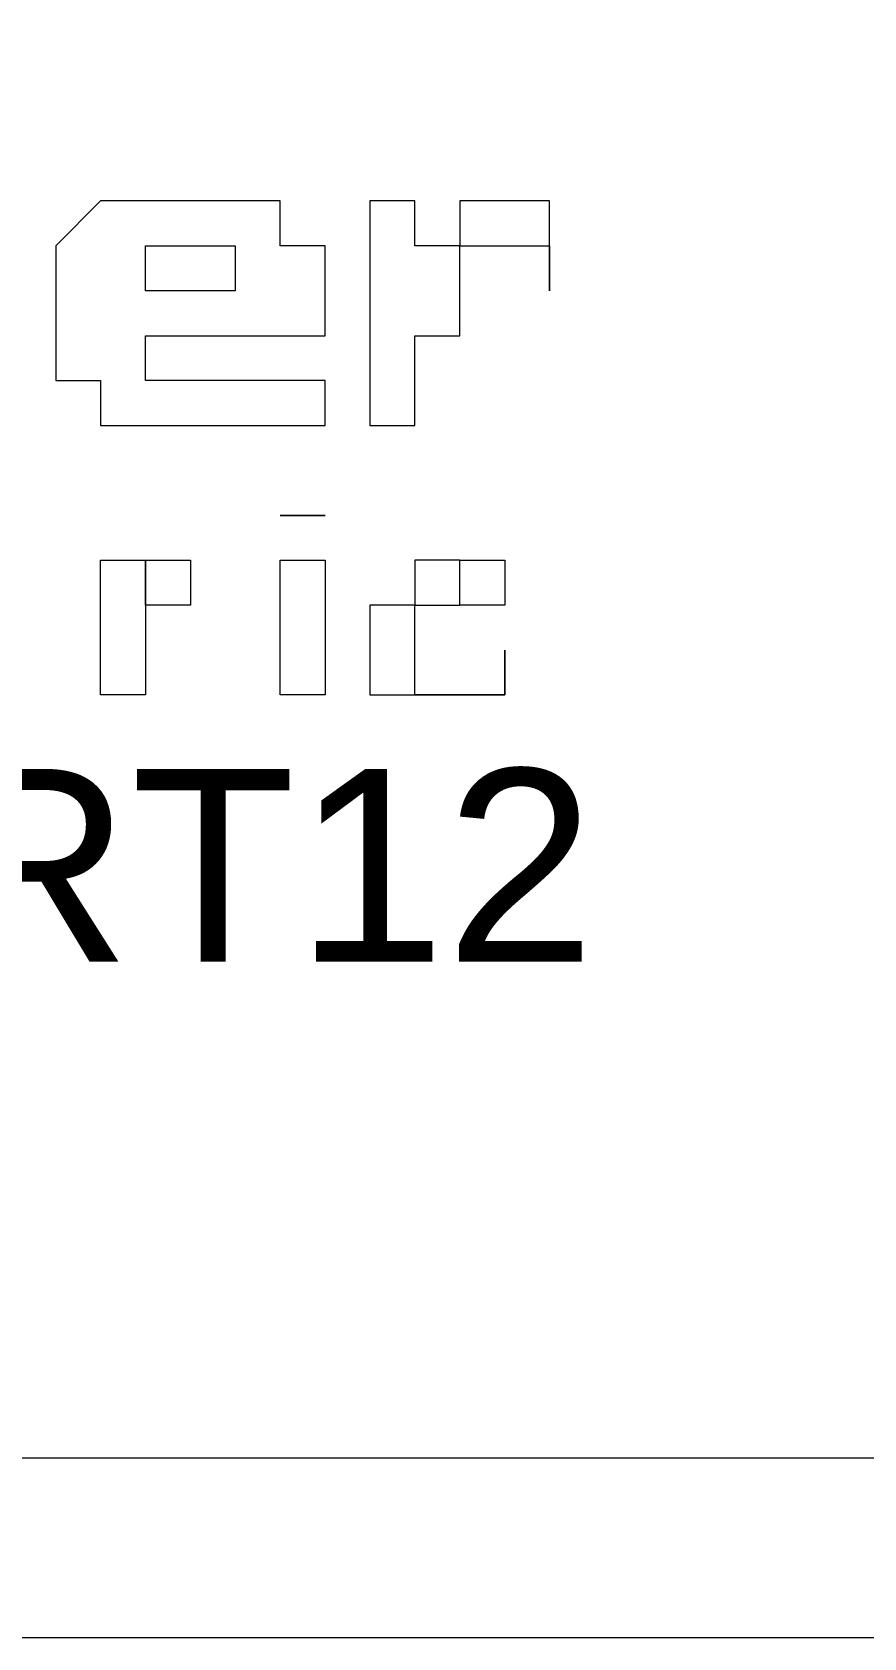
# Model space of a CAD drawing. Header units: millimetres. Extents: x 1004 to 59588, y 686 to 38112.
# Drawn here: x 16422.89 to 16433.79, y 2667.52 to 2688.56 of the extents above; entities that cross this region are included whole.
import ezdxf

# ---------------------------------------------------------------- set-up
doc = ezdxf.new("R2010")
doc.units = ezdxf.units.MM
doc.layers.add('PDF14_Geometry', color=7, linetype='Continuous')
doc.layers.add('PDF14_Text', color=7, linetype='Continuous')
doc.styles.add('PDF Arial', font='arial.ttf')

msp = doc.modelspace()

# ---------------------------------------------------------------- linework, layer by layer
at = {"layer": 'PDF14_Geometry', "lineweight": 0}
for points in [[(16341.433, 2667.519), (16341.433, 2826.931), (16501.433, 2826.931), (16501.433, 2667.519)], [(16343.786, 2669.872), (16343.786, 2824.578), (16498.492, 2824.578), (16498.492, 2669.872)], [(16425.55, 2683.402), (16426.139, 2683.402), (16426.727, 2683.402), (16426.727, 2683.99), (16426.139, 2683.99), (16425.55, 2683.99), (16424.962, 2683.99), (16424.374, 2683.99), (16424.374, 2684.578), (16426.727, 2684.578), (16426.727, 2685.166), (16426.727, 2685.755), (16426.139, 2685.755), (16426.139, 2686.343), (16425.55, 2686.343), (16424.962, 2686.343), (16424.374, 2686.343), (16423.786, 2686.343), (16423.198, 2685.755), (16423.198, 2685.166), (16423.198, 2684.578), (16423.198, 2683.99), (16423.786, 2683.99), (16423.786, 2683.402), (16424.374, 2683.402), (16424.962, 2683.402)], [(16427.903, 2683.402), (16427.903, 2683.99), (16427.903, 2684.578), (16428.492, 2684.578), (16428.492, 2685.166), (16428.492, 2685.755), (16429.08, 2685.755), (16429.668, 2685.755), (16429.668, 2685.166), (16429.668, 2685.755), (16429.668, 2686.343), (16429.08, 2686.343), (16428.492, 2686.343), (16428.492, 2685.755), (16427.903, 2685.755), (16427.903, 2686.343), (16427.315, 2686.343), (16427.315, 2685.755), (16427.315, 2685.166), (16427.315, 2684.578), (16427.315, 2683.99), (16427.315, 2683.402)], [(16425.55, 2685.166), (16424.374, 2685.166), (16424.374, 2685.755), (16424.962, 2685.755), (16425.55, 2685.755)], [(16424.374, 2680.46), (16424.374, 2679.872), (16423.786, 2679.872), (16423.786, 2680.46), (16423.786, 2681.049), (16423.786, 2681.637), (16424.374, 2681.637), (16424.374, 2681.049), (16424.374, 2681.637), (16424.962, 2681.637), (16424.962, 2681.049), (16424.374, 2681.049)], [(16426.727, 2681.637), (16426.727, 2681.049), (16426.727, 2680.46), (16426.727, 2679.872), (16426.139, 2679.872), (16426.139, 2680.46), (16426.139, 2681.049), (16426.139, 2681.637)], [(16428.492, 2681.637), (16427.903, 2681.637), (16427.903, 2681.049), (16427.315, 2681.049), (16427.315, 2680.46), (16427.315, 2679.872), (16427.903, 2679.872), (16428.492, 2679.872), (16429.08, 2679.872), (16429.08, 2680.46), (16429.08, 2679.872), (16428.492, 2679.872), (16427.903, 2679.872), (16427.903, 2680.46), (16427.903, 2681.049), (16428.492, 2681.049)], [(16428.492, 2681.049), (16428.492, 2681.637), (16429.08, 2681.637), (16429.08, 2681.049)]]:
    msp.add_lwpolyline(points, close=True, dxfattribs=at)
for points in [[(16423.786, 2686.343), (16423.786, 2686.343)], [(16423.786, 2686.343), (16423.786, 2686.343)], [(16423.786, 2686.343), (16423.786, 2686.343)], [(16423.786, 2686.343), (16423.786, 2686.343)], [(16423.786, 2686.343), (16423.786, 2686.343)], [(16424.374, 2686.343), (16424.374, 2686.343)], [(16424.374, 2686.343), (16424.374, 2686.343)], [(16424.374, 2686.343), (16424.374, 2686.343)], [(16424.374, 2686.343), (16424.374, 2686.343)], [(16424.374, 2686.343), (16424.374, 2686.343)], [(16424.962, 2686.343), (16424.962, 2686.343)], [(16424.962, 2686.343), (16424.962, 2686.343)], [(16424.962, 2686.343), (16424.962, 2686.343)], [(16424.962, 2686.343), (16424.962, 2686.343)], [(16424.962, 2686.343), (16424.962, 2686.343)], [(16425.55, 2686.343), (16425.55, 2686.343)], [(16425.55, 2686.343), (16425.55, 2686.343)], [(16425.55, 2686.343), (16425.55, 2686.343)], [(16425.55, 2686.343), (16425.55, 2686.343)], [(16425.55, 2686.343), (16425.55, 2686.343)], [(16425.55, 2686.343), (16425.55, 2686.343)], [(16426.139, 2686.343), (16426.139, 2686.343)], [(16426.139, 2686.343), (16426.139, 2686.343)], [(16426.139, 2686.343), (16426.139, 2686.343)], [(16427.315, 2686.343), (16427.315, 2686.343)], [(16427.315, 2686.343), (16427.315, 2686.343)], [(16427.315, 2686.343), (16427.315, 2686.343)], [(16427.903, 2686.343), (16427.903, 2686.343)], [(16427.903, 2686.343), (16427.903, 2686.343)], [(16427.903, 2686.343), (16427.903, 2686.343)], [(16427.903, 2686.343), (16427.903, 2686.343)], [(16427.903, 2686.343), (16427.903, 2686.343)], [(16427.903, 2686.343), (16427.903, 2686.343)], [(16428.492, 2686.343), (16428.492, 2686.343)], [(16428.492, 2686.343), (16428.492, 2686.343)], [(16428.492, 2686.343), (16428.492, 2686.343)], [(16428.492, 2686.343), (16428.492, 2686.343)], [(16428.492, 2686.343), (16428.492, 2686.343)], [(16428.492, 2686.343), (16428.492, 2686.343)], [(16428.492, 2686.343), (16428.492, 2686.343)], [(16428.492, 2686.343), (16428.492, 2686.343)], [(16428.492, 2686.343), (16428.492, 2686.343)], [(16429.08, 2686.343), (16429.08, 2686.343)], [(16429.08, 2686.343), (16429.08, 2686.343)], [(16429.08, 2686.343), (16429.08, 2686.343)], [(16429.08, 2686.343), (16429.08, 2686.343)], [(16429.08, 2686.343), (16429.08, 2686.343)], [(16429.08, 2686.343), (16429.08, 2686.343)], [(16429.08, 2686.343), (16429.08, 2686.343)], [(16429.08, 2686.343), (16429.08, 2686.343)], [(16429.08, 2686.343), (16429.08, 2686.343)], [(16429.668, 2686.343), (16429.668, 2686.343)], [(16429.668, 2686.343), (16429.668, 2686.343)], [(16429.668, 2686.343), (16429.668, 2686.343)], [(16429.668, 2686.343), (16429.668, 2686.343)], [(16429.668, 2686.343), (16429.668, 2686.343)], [(16429.668, 2686.343), (16429.668, 2686.343)], [(16429.668, 2686.343), (16429.668, 2686.343)], [(16429.668, 2686.343), (16429.668, 2686.343)], [(16429.668, 2686.343), (16429.668, 2686.343)], [(16429.668, 2686.343), (16429.668, 2686.343)], [(16429.668, 2686.343), (16429.668, 2686.343)], [(16423.198, 2685.755), (16423.198, 2685.755)], [(16423.198, 2685.755), (16423.198, 2685.755)], [(16423.198, 2685.755), (16423.198, 2685.755)], [(16423.198, 2685.755), (16423.198, 2685.755)], [(16423.198, 2685.755), (16423.198, 2685.755)], [(16424.374, 2685.755), (16424.374, 2685.755)], [(16424.374, 2685.755), (16424.374, 2685.755)], [(16424.374, 2685.755), (16424.374, 2685.755)], [(16424.374, 2685.755), (16424.374, 2685.755)], [(16424.374, 2685.755), (16424.374, 2685.755)], [(16424.374, 2685.755), (16424.374, 2685.755)], [(16424.374, 2685.755), (16424.374, 2685.755)], [(16424.374, 2685.755), (16424.374, 2685.755)], [(16424.374, 2685.755), (16424.374, 2685.755)], [(16424.374, 2685.755), (16424.374, 2685.755)], [(16424.374, 2685.755), (16424.374, 2685.755)], [(16424.374, 2685.755), (16424.374, 2685.755)], [(16424.374, 2685.755), (16424.374, 2685.755)], [(16424.374, 2685.755), (16424.374, 2685.755)], [(16424.962, 2685.755), (16424.962, 2685.755)], [(16424.962, 2685.755), (16424.962, 2685.755)], [(16424.962, 2685.755), (16424.962, 2685.755)], [(16424.962, 2685.755), (16424.962, 2685.755)], [(16424.962, 2685.755), (16424.962, 2685.755)], [(16424.962, 2685.755), (16424.962, 2685.755)], [(16424.962, 2685.755), (16424.962, 2685.755)], [(16424.962, 2685.755), (16424.962, 2685.755)], [(16424.962, 2685.755), (16424.962, 2685.755)], [(16424.962, 2685.755), (16424.962, 2685.755)], [(16424.962, 2685.755), (16424.962, 2685.755)], [(16424.962, 2685.755), (16424.962, 2685.755)], [(16424.962, 2685.755), (16424.962, 2685.755)], [(16425.55, 2685.755), (16425.55, 2685.755)], [(16425.55, 2685.755), (16425.55, 2685.755)], [(16425.55, 2685.755), (16425.55, 2685.755)], [(16425.55, 2685.755), (16425.55, 2685.755)], [(16425.55, 2685.755), (16425.55, 2685.755)], [(16425.55, 2685.755), (16425.55, 2685.755)], [(16425.55, 2685.755), (16425.55, 2685.755)], [(16425.55, 2685.755), (16425.55, 2685.755)], [(16425.55, 2685.755), (16425.55, 2685.755)], [(16425.55, 2685.755), (16425.55, 2685.755)], [(16425.55, 2685.755), (16425.55, 2685.755)], [(16425.55, 2685.755), (16425.55, 2685.755)], [(16426.139, 2685.755), (16426.139, 2685.755)], [(16426.139, 2685.755), (16426.139, 2685.755)], [(16426.139, 2685.755), (16426.139, 2685.755)], [(16426.139, 2685.755), (16426.139, 2685.755)], [(16426.139, 2685.755), (16426.139, 2685.755)], [(16427.903, 2685.755), (16427.903, 2685.755)], [(16427.903, 2685.755), (16427.903, 2685.755)], [(16427.903, 2685.755), (16427.903, 2685.755)], [(16427.903, 2685.755), (16427.903, 2685.755)], [(16428.492, 2685.755), (16428.492, 2685.755)], [(16428.492, 2685.755), (16428.492, 2685.755)], [(16428.492, 2685.755), (16428.492, 2685.755)], [(16428.492, 2685.755), (16428.492, 2685.755)], [(16428.492, 2685.755), (16428.492, 2685.755)], [(16428.492, 2685.755), (16428.492, 2685.755)], [(16428.492, 2685.755), (16428.492, 2685.755)], [(16428.492, 2685.755), (16428.492, 2685.755)], [(16428.492, 2685.755), (16428.492, 2685.755)], [(16429.08, 2685.755), (16429.08, 2685.755)], [(16429.08, 2685.755), (16429.08, 2685.755)], [(16429.08, 2685.755), (16429.08, 2685.755)], [(16429.08, 2685.755), (16429.08, 2685.755)], [(16429.08, 2685.755), (16429.08, 2685.755)], [(16429.08, 2685.755), (16429.08, 2685.755)], [(16429.08, 2685.755), (16429.08, 2685.755)], [(16429.08, 2685.755), (16429.08, 2685.755)], [(16429.08, 2685.755), (16429.08, 2685.755)], [(16429.668, 2685.755), (16429.668, 2685.755)], [(16429.668, 2685.755), (16429.668, 2685.755)], [(16429.668, 2685.755), (16429.668, 2685.755)], [(16429.668, 2685.755), (16429.668, 2685.755)], [(16429.668, 2685.755), (16429.668, 2685.755)], [(16423.198, 2685.166), (16423.198, 2685.166)], [(16423.198, 2685.166), (16423.198, 2685.166)], [(16423.198, 2685.166), (16423.198, 2685.166)], [(16423.198, 2685.166), (16423.198, 2685.166)], [(16424.374, 2685.166), (16424.374, 2685.166)], [(16424.374, 2685.166), (16424.374, 2685.166)], [(16424.374, 2685.166), (16424.374, 2685.166)], [(16424.374, 2685.166), (16424.374, 2685.166)], [(16425.55, 2685.166), (16425.55, 2685.166)], [(16425.55, 2685.166), (16425.55, 2685.166)], [(16425.55, 2685.166), (16425.55, 2685.166)], [(16425.55, 2685.166), (16425.55, 2685.166)], [(16426.727, 2685.166), (16426.727, 2685.166)], [(16426.727, 2685.166), (16426.727, 2685.166)], [(16426.727, 2685.166), (16426.727, 2685.166)], [(16426.727, 2685.166), (16426.727, 2685.166)], [(16426.727, 2685.166), (16426.727, 2685.166)], [(16426.727, 2685.166), (16426.727, 2685.166)], [(16427.315, 2685.166), (16427.315, 2685.166)], [(16428.492, 2685.166), (16428.492, 2685.166)], [(16428.492, 2685.166), (16428.492, 2685.166)], [(16428.492, 2685.166), (16428.492, 2685.166)], [(16428.492, 2685.166), (16428.492, 2685.166)], [(16428.492, 2685.166), (16428.492, 2685.166)], [(16428.492, 2685.166), (16428.492, 2685.166)], [(16428.492, 2685.166), (16428.492, 2685.166)], [(16428.492, 2685.166), (16428.492, 2685.166)], [(16428.492, 2685.166), (16428.492, 2685.166)], [(16428.492, 2685.166), (16428.492, 2685.166)], [(16428.492, 2685.166), (16428.492, 2685.166)], [(16429.668, 2685.166), (16429.668, 2685.166)], [(16429.668, 2685.166), (16429.668, 2685.166)], [(16423.198, 2684.578), (16423.198, 2684.578)], [(16423.198, 2684.578), (16423.198, 2684.578)], [(16423.198, 2684.578), (16423.198, 2684.578)], [(16423.198, 2684.578), (16423.198, 2684.578)], [(16423.198, 2684.578), (16423.198, 2684.578)], [(16424.374, 2684.578), (16424.374, 2684.578)], [(16424.374, 2684.578), (16424.374, 2684.578)], [(16424.374, 2684.578), (16424.374, 2684.578)], [(16424.374, 2684.578), (16424.374, 2684.578)], [(16424.374, 2684.578), (16424.374, 2684.578)], [(16426.727, 2684.578), (16426.727, 2684.578)], [(16427.903, 2684.578), (16427.903, 2684.578)], [(16427.903, 2684.578), (16427.903, 2684.578)], [(16427.903, 2684.578), (16427.903, 2684.578)], [(16423.198, 2683.99), (16423.198, 2683.99)], [(16423.198, 2683.99), (16423.198, 2683.99)], [(16423.198, 2683.99), (16423.198, 2683.99)], [(16423.198, 2683.99), (16423.198, 2683.99)], [(16424.374, 2683.99), (16424.374, 2683.99)], [(16424.374, 2683.99), (16424.374, 2683.99)], [(16424.374, 2683.99), (16424.374, 2683.99)], [(16424.374, 2683.99), (16424.374, 2683.99)], [(16424.374, 2683.99), (16424.374, 2683.99)], [(16424.374, 2683.99), (16424.374, 2683.99)], [(16424.962, 2683.99), (16424.962, 2683.99)], [(16424.962, 2683.99), (16424.962, 2683.99)], [(16424.962, 2683.99), (16424.962, 2683.99)], [(16424.962, 2683.99), (16424.962, 2683.99)], [(16424.962, 2683.99), (16424.962, 2683.99)], [(16424.962, 2683.99), (16424.962, 2683.99)], [(16424.962, 2683.99), (16424.962, 2683.99)], [(16425.55, 2683.99), (16425.55, 2683.99)], [(16425.55, 2683.99), (16425.55, 2683.99)], [(16425.55, 2683.99), (16425.55, 2683.99)], [(16425.55, 2683.99), (16425.55, 2683.99)], [(16425.55, 2683.99), (16425.55, 2683.99)], [(16425.55, 2683.99), (16425.55, 2683.99)], [(16425.55, 2683.99), (16425.55, 2683.99)], [(16426.139, 2683.99), (16426.139, 2683.99)], [(16426.139, 2683.99), (16426.139, 2683.99)], [(16426.139, 2683.99), (16426.139, 2683.99)], [(16426.139, 2683.99), (16426.139, 2683.99)], [(16426.139, 2683.99), (16426.139, 2683.99)], [(16426.139, 2683.99), (16426.139, 2683.99)], [(16426.139, 2683.99), (16426.139, 2683.99)], [(16426.139, 2683.99), (16426.139, 2683.99)], [(16426.727, 2683.99), (16426.727, 2683.99)], [(16427.903, 2683.99), (16427.903, 2683.99)], [(16427.903, 2683.99), (16427.903, 2683.99)], [(16423.786, 2683.402), (16423.786, 2683.402)], [(16423.786, 2683.402), (16423.786, 2683.402)], [(16423.786, 2683.402), (16423.786, 2683.402)], [(16423.786, 2683.402), (16423.786, 2683.402)], [(16423.786, 2683.402), (16423.786, 2683.402)], [(16424.374, 2683.402), (16424.374, 2683.402)], [(16424.374, 2683.402), (16424.374, 2683.402)], [(16424.374, 2683.402), (16424.374, 2683.402)], [(16424.374, 2683.402), (16424.374, 2683.402)], [(16424.962, 2683.402), (16424.962, 2683.402)], [(16424.962, 2683.402), (16424.962, 2683.402)], [(16424.962, 2683.402), (16424.962, 2683.402)], [(16424.962, 2683.402), (16424.962, 2683.402)], [(16425.55, 2683.402), (16425.55, 2683.402)], [(16425.55, 2683.402), (16425.55, 2683.402)], [(16425.55, 2683.402), (16425.55, 2683.402)], [(16426.139, 2683.402), (16426.139, 2683.402)], [(16426.139, 2683.402), (16426.139, 2683.402)], [(16426.139, 2683.402), (16426.139, 2683.402)], [(16426.139, 2683.402), (16426.139, 2683.402)], [(16427.315, 2683.402), (16427.315, 2683.402)], [(16427.315, 2683.402), (16427.315, 2683.402)], [(16427.903, 2683.402), (16427.903, 2683.402)], [(16427.903, 2683.402), (16427.903, 2683.402)], [(16427.903, 2683.402), (16427.903, 2683.402)], [(16427.903, 2683.402), (16427.903, 2683.402)], [(16427.903, 2683.402), (16427.903, 2683.402)], [(16426.139, 2682.225), (16426.139, 2682.225)], [(16426.139, 2682.225), (16426.139, 2682.225)], [(16426.727, 2682.225), (16426.139, 2682.225)], [(16423.786, 2681.637), (16423.786, 2681.637)], [(16423.786, 2681.637), (16423.786, 2681.637)], [(16423.786, 2681.637), (16423.786, 2681.637)], [(16423.786, 2681.637), (16423.786, 2681.637)], [(16423.786, 2681.637), (16423.786, 2681.637)], [(16424.374, 2681.637), (16424.374, 2681.637)], [(16424.374, 2681.637), (16424.374, 2681.637)], [(16424.374, 2681.637), (16424.374, 2681.637)], [(16424.374, 2681.637), (16424.374, 2681.637)], [(16424.374, 2681.637), (16424.374, 2681.637)], [(16424.374, 2681.637), (16424.374, 2681.637)], [(16424.374, 2681.637), (16424.374, 2681.637)], [(16424.374, 2681.637), (16424.374, 2681.637)], [(16424.374, 2681.637), (16424.374, 2681.637)], [(16424.374, 2681.637), (16424.374, 2681.637)], [(16424.374, 2681.637), (16424.374, 2681.637)], [(16424.374, 2681.637), (16424.374, 2681.637)], [(16424.374, 2681.637), (16424.374, 2681.637)], [(16424.374, 2681.637), (16424.374, 2681.637)], [(16424.374, 2681.637), (16424.374, 2681.637)], [(16424.374, 2681.637), (16424.374, 2681.637)], [(16424.374, 2681.637), (16424.374, 2681.637)], [(16424.374, 2681.637), (16424.374, 2681.637)], [(16424.374, 2681.637), (16424.374, 2681.637)], [(16424.962, 2681.637), (16424.962, 2681.637)], [(16424.962, 2681.637), (16424.962, 2681.637)], [(16424.962, 2681.637), (16424.962, 2681.637)], [(16424.962, 2681.637), (16424.962, 2681.637)], [(16424.962, 2681.637), (16424.962, 2681.637)], [(16424.962, 2681.637), (16424.962, 2681.637)], [(16424.962, 2681.637), (16424.962, 2681.637)], [(16424.962, 2681.637), (16424.962, 2681.637)], [(16424.962, 2681.637), (16424.962, 2681.637)], [(16424.962, 2681.637), (16424.962, 2681.637)], [(16424.962, 2681.637), (16424.962, 2681.637)], [(16424.962, 2681.637), (16424.962, 2681.637)], [(16424.962, 2681.637), (16424.962, 2681.637)], [(16424.962, 2681.637), (16424.962, 2681.637)], [(16424.962, 2681.637), (16424.962, 2681.637)], [(16424.962, 2681.637), (16424.962, 2681.637)], [(16426.139, 2681.637), (16426.139, 2681.637)], [(16426.139, 2681.637), (16426.139, 2681.637)], [(16426.139, 2681.637), (16426.139, 2681.637)], [(16426.139, 2681.637), (16426.139, 2681.637)], [(16426.139, 2681.637), (16426.139, 2681.637)], [(16426.139, 2681.637), (16426.139, 2681.637)], [(16426.139, 2681.637), (16426.139, 2681.637)], [(16427.903, 2681.637), (16427.903, 2681.637)], [(16427.903, 2681.637), (16427.903, 2681.637)], [(16427.903, 2681.637), (16427.903, 2681.637)], [(16427.903, 2681.637), (16427.903, 2681.637)], [(16427.903, 2681.637), (16427.903, 2681.637)], [(16427.903, 2681.637), (16427.903, 2681.637)], [(16427.903, 2681.637), (16427.903, 2681.637)], [(16427.903, 2681.637), (16427.903, 2681.637)], [(16427.903, 2681.637), (16427.903, 2681.637)], [(16427.903, 2681.637), (16427.903, 2681.637)], [(16428.492, 2681.637), (16428.492, 2681.637)], [(16428.492, 2681.637), (16428.492, 2681.637)], [(16428.492, 2681.637), (16428.492, 2681.637)], [(16428.492, 2681.637), (16428.492, 2681.637)], [(16428.492, 2681.637), (16428.492, 2681.637)], [(16428.492, 2681.637), (16428.492, 2681.637)], [(16428.492, 2681.637), (16428.492, 2681.637)], [(16428.492, 2681.637), (16428.492, 2681.637)], [(16428.492, 2681.637), (16428.492, 2681.637)], [(16428.492, 2681.637), (16428.492, 2681.637)], [(16428.492, 2681.637), (16428.492, 2681.637)], [(16428.492, 2681.637), (16428.492, 2681.637)], [(16428.492, 2681.637), (16428.492, 2681.637)], [(16428.492, 2681.637), (16428.492, 2681.637)], [(16429.08, 2681.637), (16429.08, 2681.637)], [(16429.08, 2681.637), (16429.08, 2681.637)], [(16429.08, 2681.637), (16429.08, 2681.637)], [(16429.08, 2681.637), (16429.08, 2681.637)], [(16429.08, 2681.637), (16429.08, 2681.637)], [(16423.786, 2681.049), (16423.786, 2681.049)], [(16424.374, 2681.049), (16424.374, 2681.049)], [(16424.374, 2681.049), (16424.374, 2681.049)], [(16424.374, 2681.049), (16424.374, 2681.049)], [(16424.374, 2681.049), (16424.374, 2681.049)], [(16424.374, 2681.049), (16424.374, 2681.049)], [(16424.374, 2681.049), (16424.374, 2681.049)], [(16424.374, 2681.049), (16424.374, 2681.049)], [(16424.374, 2681.049), (16424.374, 2681.049)], [(16424.374, 2681.049), (16424.374, 2681.049)], [(16424.374, 2681.049), (16424.374, 2681.049)], [(16424.374, 2681.049), (16424.374, 2681.049)], [(16424.374, 2681.049), (16424.374, 2681.049)], [(16424.374, 2681.049), (16424.374, 2681.049)], [(16424.374, 2681.049), (16424.374, 2681.049)], [(16424.374, 2681.049), (16424.374, 2681.049)], [(16424.374, 2681.049), (16424.374, 2681.049)], [(16424.374, 2681.049), (16424.374, 2681.049)], [(16424.374, 2681.049), (16424.374, 2681.049)], [(16424.374, 2681.049), (16424.374, 2681.049)], [(16424.374, 2681.049), (16424.374, 2681.049)], [(16424.374, 2681.049), (16424.374, 2681.049)], [(16424.374, 2681.049), (16424.374, 2681.049)], [(16424.374, 2681.049), (16424.374, 2681.049)], [(16424.374, 2681.049), (16424.374, 2681.049)], [(16424.374, 2681.049), (16424.374, 2681.049)], [(16424.374, 2681.049), (16424.374, 2681.049)], [(16424.374, 2681.049), (16424.374, 2681.049)], [(16424.374, 2681.049), (16424.374, 2681.049)], [(16424.374, 2681.049), (16424.374, 2681.049)], [(16424.374, 2681.049), (16424.374, 2681.049)], [(16424.374, 2681.049), (16424.374, 2681.049)], [(16424.374, 2681.049), (16424.374, 2681.049)], [(16424.374, 2681.049), (16424.374, 2681.049)], [(16424.962, 2681.049), (16424.962, 2681.049)], [(16424.962, 2681.049), (16424.962, 2681.049)], [(16424.962, 2681.049), (16424.962, 2681.049)], [(16424.962, 2681.049), (16424.962, 2681.049)], [(16424.962, 2681.049), (16424.962, 2681.049)], [(16424.962, 2681.049), (16424.962, 2681.049)], [(16424.962, 2681.049), (16424.962, 2681.049)], [(16424.962, 2681.049), (16424.962, 2681.049)], [(16424.962, 2681.049), (16424.962, 2681.049)], [(16424.962, 2681.049), (16424.962, 2681.049)], [(16424.962, 2681.049), (16424.962, 2681.049)], [(16424.962, 2681.049), (16424.962, 2681.049)], [(16424.962, 2681.049), (16424.962, 2681.049)], [(16424.962, 2681.049), (16424.962, 2681.049)], [(16426.139, 2681.049), (16426.139, 2681.049)], [(16426.727, 2681.049), (16426.727, 2681.049)], [(16427.315, 2681.049), (16427.315, 2681.049)], [(16427.315, 2681.049), (16427.315, 2681.049)], [(16427.315, 2681.049), (16427.315, 2681.049)], [(16427.315, 2681.049), (16427.315, 2681.049)], [(16427.315, 2681.049), (16427.315, 2681.049)], [(16427.315, 2681.049), (16427.315, 2681.049)], [(16427.315, 2681.049), (16427.315, 2681.049)], [(16427.315, 2681.049), (16427.315, 2681.049)], [(16427.903, 2681.049), (16427.903, 2681.049)], [(16427.903, 2681.049), (16427.903, 2681.049)], [(16427.903, 2681.049), (16427.903, 2681.049)], [(16427.903, 2681.049), (16427.903, 2681.049)], [(16427.903, 2681.049), (16427.903, 2681.049)], [(16427.903, 2681.049), (16427.903, 2681.049)], [(16427.903, 2681.049), (16427.903, 2681.049)], [(16427.903, 2681.049), (16427.903, 2681.049)], [(16427.903, 2681.049), (16427.903, 2681.049)], [(16427.903, 2681.049), (16427.903, 2681.049)], [(16427.903, 2681.049), (16427.903, 2681.049)], [(16427.903, 2681.049), (16427.903, 2681.049)], [(16427.903, 2681.049), (16427.903, 2681.049)], [(16427.903, 2681.049), (16427.903, 2681.049)], [(16427.903, 2681.049), (16427.903, 2681.049)], [(16427.903, 2681.049), (16427.903, 2681.049)], [(16428.492, 2681.049), (16428.492, 2681.049)], [(16428.492, 2681.049), (16428.492, 2681.049)], [(16428.492, 2681.049), (16428.492, 2681.049)], [(16428.492, 2681.049), (16428.492, 2681.049)], [(16428.492, 2681.049), (16428.492, 2681.049)], [(16428.492, 2681.049), (16428.492, 2681.049)], [(16428.492, 2681.049), (16428.492, 2681.049)], [(16429.08, 2681.049), (16429.08, 2681.049)], [(16429.08, 2681.049), (16429.08, 2681.049)], [(16429.08, 2681.049), (16429.08, 2681.049)], [(16429.08, 2681.049), (16429.08, 2681.049)], [(16429.08, 2681.049), (16429.08, 2681.049)], [(16423.786, 2680.46), (16423.786, 2680.46)], [(16424.374, 2680.46), (16424.374, 2680.46)], [(16424.374, 2680.46), (16424.374, 2680.46)], [(16424.374, 2680.46), (16424.374, 2680.46)], [(16424.374, 2680.46), (16424.374, 2680.46)], [(16426.139, 2680.46), (16426.139, 2680.46)], [(16426.727, 2680.46), (16426.727, 2680.46)], [(16427.315, 2680.46), (16427.315, 2680.46)], [(16427.315, 2680.46), (16427.315, 2680.46)], [(16427.315, 2680.46), (16427.315, 2680.46)], [(16427.315, 2680.46), (16427.315, 2680.46)], [(16427.315, 2680.46), (16427.315, 2680.46)], [(16427.315, 2680.46), (16427.315, 2680.46)], [(16427.315, 2680.46), (16427.315, 2680.46)], [(16427.315, 2680.46), (16427.315, 2680.46)], [(16427.315, 2680.46), (16427.315, 2680.46)], [(16427.903, 2680.46), (16427.903, 2680.46)], [(16427.903, 2680.46), (16427.903, 2680.46)], [(16427.903, 2680.46), (16427.903, 2680.46)], [(16427.903, 2680.46), (16427.903, 2680.46)], [(16427.903, 2680.46), (16427.903, 2680.46)], [(16427.903, 2680.46), (16427.903, 2680.46)], [(16427.903, 2680.46), (16427.903, 2680.46)], [(16427.903, 2680.46), (16427.903, 2680.46)], [(16427.903, 2680.46), (16427.903, 2680.46)], [(16427.903, 2680.46), (16427.903, 2680.46)], [(16427.903, 2680.46), (16427.903, 2680.46)], [(16427.903, 2680.46), (16427.903, 2680.46)], [(16427.903, 2680.46), (16427.903, 2680.46)], [(16427.903, 2680.46), (16427.903, 2680.46)], [(16427.903, 2680.46), (16427.903, 2680.46)], [(16427.903, 2680.46), (16427.903, 2680.46)], [(16429.08, 2680.46), (16429.08, 2680.46)], [(16429.08, 2680.46), (16429.08, 2680.46)], [(16423.786, 2679.872), (16423.786, 2679.872)], [(16423.786, 2679.872), (16423.786, 2679.872)], [(16423.786, 2679.872), (16423.786, 2679.872)], [(16423.786, 2679.872), (16423.786, 2679.872)], [(16423.786, 2679.872), (16423.786, 2679.872)], [(16423.786, 2679.872), (16423.786, 2679.872)], [(16424.374, 2679.872), (16424.374, 2679.872)], [(16424.374, 2679.872), (16424.374, 2679.872)], [(16426.139, 2679.872), (16426.139, 2679.872)], [(16426.139, 2679.872), (16426.139, 2679.872)], [(16426.139, 2679.872), (16426.139, 2679.872)], [(16426.139, 2679.872), (16426.139, 2679.872)], [(16426.139, 2679.872), (16426.139, 2679.872)], [(16426.139, 2679.872), (16426.139, 2679.872)], [(16426.139, 2679.872), (16426.139, 2679.872)], [(16426.727, 2679.872), (16426.727, 2679.872)], [(16427.903, 2679.872), (16427.903, 2679.872)], [(16427.903, 2679.872), (16427.903, 2679.872)], [(16427.903, 2679.872), (16427.903, 2679.872)], [(16427.903, 2679.872), (16427.903, 2679.872)], [(16427.903, 2679.872), (16427.903, 2679.872)], [(16427.903, 2679.872), (16427.903, 2679.872)], [(16427.903, 2679.872), (16427.903, 2679.872)], [(16427.903, 2679.872), (16427.903, 2679.872)], [(16427.903, 2679.872), (16427.903, 2679.872)], [(16427.903, 2679.872), (16427.903, 2679.872)], [(16427.903, 2679.872), (16427.903, 2679.872)], [(16427.903, 2679.872), (16427.903, 2679.872)], [(16428.492, 2679.872), (16428.492, 2679.872)], [(16428.492, 2679.872), (16428.492, 2679.872)], [(16428.492, 2679.872), (16428.492, 2679.872)], [(16428.492, 2679.872), (16428.492, 2679.872)], [(16428.492, 2679.872), (16428.492, 2679.872)], [(16428.492, 2679.872), (16428.492, 2679.872)], [(16428.492, 2679.872), (16428.492, 2679.872)], [(16428.492, 2679.872), (16428.492, 2679.872)], [(16428.492, 2679.872), (16428.492, 2679.872)], [(16428.492, 2679.872), (16428.492, 2679.872)], [(16428.492, 2679.872), (16428.492, 2679.872)], [(16428.492, 2679.872), (16428.492, 2679.872)], [(16428.492, 2679.872), (16428.492, 2679.872)], [(16428.492, 2679.872), (16428.492, 2679.872)], [(16428.492, 2679.872), (16428.492, 2679.872)], [(16428.492, 2679.872), (16428.492, 2679.872)], [(16428.492, 2679.872), (16428.492, 2679.872)], [(16428.492, 2679.872), (16428.492, 2679.872)], [(16428.492, 2679.872), (16428.492, 2679.872)], [(16428.492, 2679.872), (16428.492, 2679.872)], [(16428.492, 2679.872), (16428.492, 2679.872)], [(16428.492, 2679.872), (16428.492, 2679.872)], [(16429.08, 2679.872), (16429.08, 2679.872)], [(16429.08, 2679.872), (16429.08, 2679.872)], [(16429.08, 2679.872), (16429.08, 2679.872)], [(16429.08, 2679.872), (16429.08, 2679.872)], [(16429.08, 2679.872), (16429.08, 2679.872)], [(16429.08, 2679.872), (16429.08, 2679.872)], [(16429.08, 2679.872), (16429.08, 2679.872)], [(16429.08, 2679.872), (16429.08, 2679.872)], [(16429.08, 2679.872), (16429.08, 2679.872)], [(16429.08, 2679.872), (16429.08, 2679.872)], [(16429.08, 2679.872), (16429.08, 2679.872)]]:
    msp.add_lwpolyline(points, dxfattribs=at)
msp.add_open_spline([(16426.139, 2682.225), (16426.727, 2682.225), (16426.727, 2682.225), (16426.727, 2682.225)], degree=3, dxfattribs=at)

# ---------------------------------------------------------------- texts
at = {"layer": 'PDF14_Text', "insert": (16407.906, 2675.614), "char_height": 2.52642, "attachment_point": 7, "style": 'PDF Arial'}
msp.add_mtext('Varlogic RT12', dxfattribs=at)

doc.saveas('drawing.dxf')
